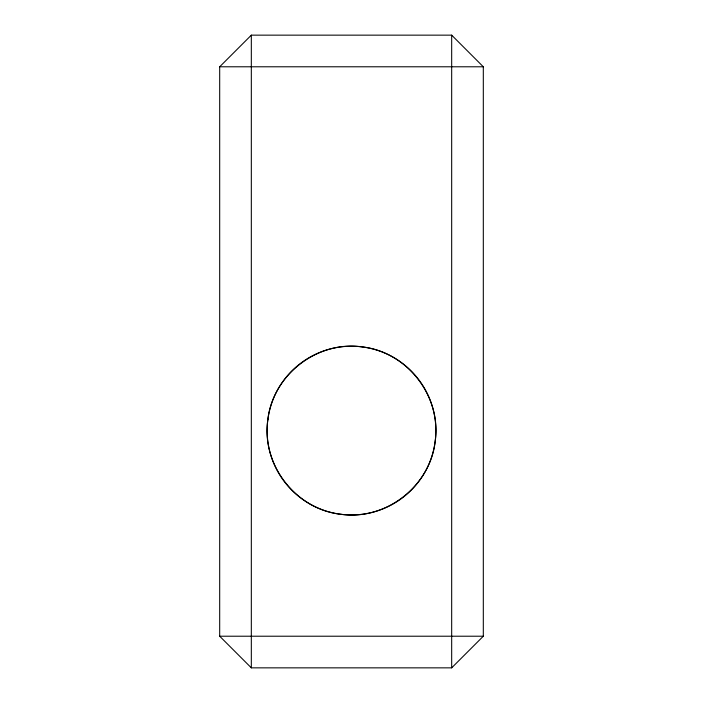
<?xml version="1.0" encoding="UTF-8"?>
<svg xmlns="http://www.w3.org/2000/svg" width="703" height="703" viewBox="0 0 703 703"><rect width="100%" height="100%" fill="white"/><g stroke="black" fill="none" stroke-linecap="round" stroke-linejoin="round"><path stroke-width="1.05" d="M219.688 66.785L251.323 35.15L451.678 35.15L483.312 66.785L483.312 636.215L451.678 667.85L251.323 667.85L219.688 636.215L219.688 66.785L483.312 66.785M219.688 636.215L483.312 636.215M451.678 35.15L451.678 667.85M251.323 35.15L251.323 667.85M267.861 419.577C261.033 464.156 295.655 509.28 340.489 514.227C385.068 521.055 430.192 486.432 435.139 441.598C441.967 397.019 407.345 351.895 362.511 346.948C317.932 340.12 272.808 374.743 267.861 419.577M309.32 503.647A84.36 84.36 0 0 0 435.86 430.588A84.36 84.36 0 0 0 309.32 357.528A84.36 84.36 0 0 0 309.32 503.647"/></g></svg>
